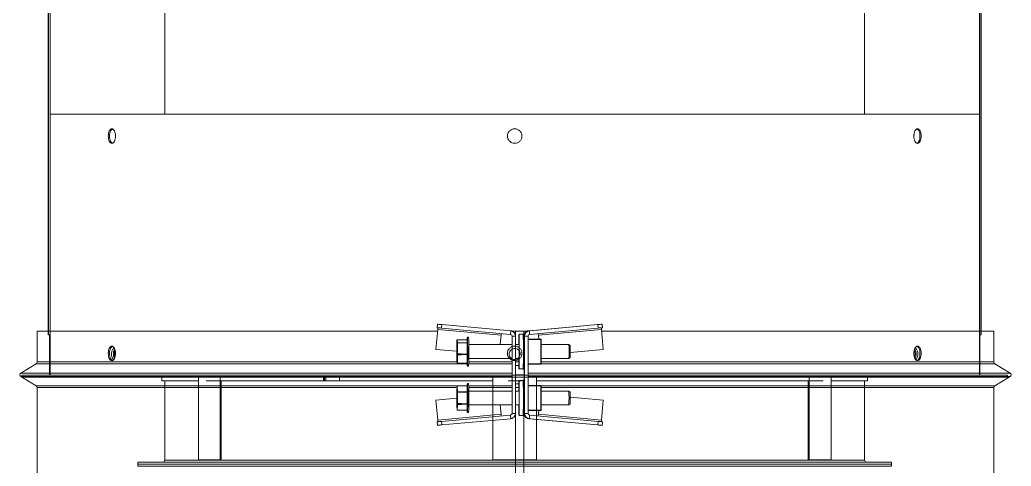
# Model space of a CAD drawing. Header units: inches. Extents: x 37 to 357, y 80 to 422.
# Drawn here: x 193.72 to 219.38, y 314.75 to 326.31 of the extents above; entities that cross this region are included whole.
import ezdxf

# ---------------------------------------------------------------- set-up
doc = ezdxf.new("R2010")
doc.units = ezdxf.units.IN
doc.header["$MEASUREMENT"] = 0

# ---------------------------------------------------------------- blocks, each defined once
blk = doc.blocks.new('DW1247DWAJDTP-2H')
at = {"color": 7, "linetype": 'Continuous', "lineweight": 15}
for p, q in [((-8.039, -0.732), (-8.039, -44.732)), ((-8.015, -0.732), (-8.015, -44.732)), ((8.015, -44.732), (8.015, -0.732)), ((8.039, -44.732), (8.039, -0.732)), ((-6.036, -23.214), (-6.036, -40.928)), ((6.036, -40.928), (6.036, -23.214)), ((-8.048, -35.697), (-8.048, -39.867)), ((8.048, -39.867), (8.048, -35.697)), ((-8.048, -39.997), (-8.048, -44.167)), ((8.048, -44.167), (8.048, -39.997)), ((-8.015, -40.928), (8.015, -40.928)), ((-8.015, -40.928), (-8.015, -45.428)), ((8.015, -45.428), (8.015, -40.928)), ((-6.928, -41.178), (-6.941, -41.183)), ((-6.987, -41.277), (-6.99, -41.303)), ((6.888, -41.277), (6.886, -41.303)), ((-8.048, -44.297), (-8.048, -44.732)), ((8.048, -44.732), (8.048, -44.297)), ((-8.039, -44.732), (-8.048, -44.732)), ((-8.015, -44.732), (-8.039, -44.732)), ((-8.024, -44.732), (-8.024, -45.428)), ((-8.024, -44.732), (-8.024, -45.428)), ((8.015, -44.732), (8.039, -44.732)), ((8.024, -45.428), (8.024, -44.732)), ((8.024, -45.428), (8.024, -44.732)), ((8.048, -44.732), (8.039, -44.732)), ((-0.095, -45.065), (-0.095, -45.069)), ((-8.5, -45.428), (-8.5, -45.464)), ((8.5, -45.428), (-8.5, -45.428)), ((8.5, -45.464), (-8.5, -45.464)), ((-6.084, -45.464), (-6.084, -45.526)), ((-5.456, -46.893), (-5.456, -45.464)), ((-5.081, -46.893), (-5.081, -45.464)), ((-3.301, -45.464), (-3.301, -45.526)), ((-3.28, -45.464), (-3.28, -45.526)), ((-3.259, -45.526), (-3.259, -45.464)), ((-3.021, -45.526), (-3.021, -45.464)), ((-0.375, -46.893), (-0.375, -45.464)), ((0.375, -46.893), (0.375, -45.464)), ((5.081, -46.893), (5.081, -45.464)), ((5.456, -46.893), (5.456, -45.464)), ((6.084, -45.526), (6.084, -45.464)), ((8.5, -45.464), (8.5, -45.428)), ((-6.084, -45.526), (-5.456, -45.526)), ((-6.036, -45.526), (-6.036, -46.897)), ((-5.323, -45.526), (-3.301, -45.526)), ((-5.061, -46.893), (-5.061, -45.526)), ((-3.301, -45.526), (-3.28, -45.526)), ((-3.259, -45.526), (-3.28, -45.526)), ((-3.021, -45.526), (-3.259, -45.526)), ((-0.375, -45.526), (-3.021, -45.526)), ((0.11, -45.526), (-0.11, -45.526)), ((5.323, -45.526), (0.375, -45.526)), ((5.061, -46.893), (5.061, -45.526)), ((6.084, -45.526), (5.456, -45.526)), ((6.036, -46.897), (6.036, -45.526)), ((-6.5, -46.928), (-6.5, -46.964)), ((6.5, -46.928), (-6.5, -46.928)), ((6.5, -46.964), (-6.5, -46.964)), ((-5.081, -46.893), (-5.456, -46.893)), ((-5.081, -46.893), (-5.061, -46.893)), ((0.375, -46.893), (-0.375, -46.893)), ((5.081, -46.893), (5.061, -46.893)), ((5.456, -46.893), (5.081, -46.893)), ((6.5, -46.964), (6.5, -46.928))]:
    blk.add_line(p, q, dxfattribs=at)
at = {"color": 8, "linetype": 'Continuous', "lineweight": 15}
blk.add_line((-6.036, -46.897), (6.036, -46.897), dxfattribs=at)
at = {"color": 7, "linetype": 'Continuous', "lineweight": 15, "flags": 128}
for points in [[(-6.892, -45), (-6.902, -45.029), (-6.905, -45.065)], [(-6.905, -45.065), (-6.902, -45.101), (-6.897, -45.118)]]:
    blk.add_lwpolyline(points, dxfattribs=at)
at = {"color": 7, "linetype": 'Continuous', "lineweight": 15}
for centre, radius, start, end in [((0, -45.065), 0.095, 76.954, 113.3371), ((6.735, -45.065), 0.171, 341.8993, 22.4688), ((-6.067, -46.897), 0.0312, 270, 0), ((6.067, -46.897), 0.0312, 180, 270)]:
    blk.add_arc(centre, radius, start, end, dxfattribs=at)
for points, knots in [([(-8.048, -39.867), (-8.048, -39.867), (-8.048, -39.865), (-8.048, -39.871), (-8.048, -39.885), (-8.048, -39.907), (-8.048, -39.932), (-8.048, -39.957), (-8.048, -39.979), (-8.048, -39.993), (-8.048, -39.999), (-8.048, -39.997), (-8.048, -39.997)], [0, 0, 0, 0, 0.0055738, 0.1292663, 0.2529049, 0.3764786, 0.5000001, 0.6235216, 0.7470953, 0.8707351, 0.9944276, 1, 1, 1, 1]), ([(-8.048, -39.932), (-8.048, -39.924), (-8.048, -39.907), (-8.048, -39.884), (-8.048, -39.876), (-8.048, -39.872)], [0, 0, 0, 0, 0.3331798, 0.6665009, 1, 1, 1, 1]), ([(-8.048, -39.992), (-8.048, -39.988), (-8.048, -39.98), (-8.048, -39.957), (-8.048, -39.94), (-8.048, -39.932)], [0, 0, 0, 0, 0.333509, 0.666819, 1, 1, 1, 1]), ([(8.048, -39.932), (8.048, -39.924), (8.048, -39.907), (8.048, -39.885), (8.048, -39.871), (8.048, -39.865), (8.048, -39.867), (8.048, -39.867)], [0, 0, 0, 0, 0.247043, 0.494191, 0.74147, 0.988852, 1, 1, 1, 1]), ([(8.048, -39.872), (8.048, -39.876), (8.048, -39.884), (8.048, -39.907), (8.048, -39.932), (8.048, -39.957), (8.048, -39.98), (8.048, -39.988), (8.048, -39.992)], [0, 0, 0, 0, 0.166755, 0.333416, 0.500012, 0.666583, 0.833226, 1, 1, 1, 1]), ([(8.048, -39.997), (8.048, -39.997), (8.048, -39.999), (8.048, -39.993), (8.048, -39.979), (8.048, -39.957), (8.048, -39.94), (8.048, -39.932)], [0, 0, 0, 0, 0.011148, 0.258533, 0.50582, 0.752956, 1, 1, 1, 1]), ([(-7.011, -41.303), (-7.01, -41.287), (-7.008, -41.254), (-6.994, -41.212), (-6.974, -41.185), (-6.949, -41.175), (-6.924, -41.185), (-6.903, -41.212), (-6.889, -41.254), (-6.884, -41.303), (-6.889, -41.352), (-6.903, -41.394), (-6.924, -41.421), (-6.949, -41.431), (-6.974, -41.421), (-6.994, -41.394), (-7.008, -41.352), (-7.01, -41.319), (-7.011, -41.303)], [0, 0, 0, 0, 0.062456, 0.124938, 0.187456, 0.249999, 0.312542, 0.375061, 0.437542, 0.499999, 0.562456, 0.624938, 0.687456, 0.749999, 0.812543, 0.875061, 0.937542, 1, 1, 1, 1]), ([(-6.99, -41.303), (-6.989, -41.287), (-6.987, -41.254), (-6.973, -41.212), (-6.953, -41.187), (-6.936, -41.172), (-6.928, -41.178), (-6.928, -41.178)], [0, 0, 0, 0, 0.250168, 0.500235, 0.750158, 0.999985, 1, 1, 1, 1]), ([(-0.125, -41.303), (-0.123, -41.287), (-0.12, -41.254), (-0.091, -41.212), (-0.049, -41.185), (0, -41.175), (0.049, -41.185), (0.091, -41.212), (0.119, -41.254), (0.128, -41.303), (0.119, -41.352), (0.091, -41.394), (0.049, -41.421), (0, -41.431), (-0.049, -41.421), (-0.091, -41.394), (-0.12, -41.352), (-0.123, -41.319), (-0.125, -41.303)], [0, 0, 0, 0, 0.0624564, 0.124938, 0.1874559, 0.2499994, 0.3125426, 0.3750605, 0.4375421, 0.4999985, 0.5624564, 0.624938, 0.6874559, 0.7499994, 0.8125426, 0.8750605, 0.9375421, 1, 1, 1, 1]), ([(-0.125, -41.303), (-0.123, -41.287), (-0.119, -41.254), (-0.09, -41.212), (-0.049, -41.185), (0, -41.175), (0.049, -41.185), (0.091, -41.212), (0.118, -41.254), (0.128, -41.303), (0.118, -41.352), (0.091, -41.394), (0.049, -41.421), (0, -41.431), (-0.049, -41.421), (-0.09, -41.394), (-0.119, -41.352), (-0.123, -41.319), (-0.125, -41.303)], [0, 0, 0, 0, 0.062543, 0.12506, 0.187542, 0.249999, 0.312456, 0.374938, 0.437456, 0.499998, 0.562543, 0.62506, 0.687542, 0.749999, 0.812456, 0.874938, 0.937456, 1, 1, 1, 1]), ([(6.886, -41.303), (6.887, -41.287), (6.888, -41.254), (6.903, -41.212), (6.924, -41.185), (6.949, -41.175), (6.973, -41.185), (6.994, -41.212), (7.008, -41.254), (7.012, -41.303), (7.008, -41.352), (6.994, -41.394), (6.973, -41.421), (6.949, -41.431), (6.924, -41.421), (6.903, -41.394), (6.888, -41.352), (6.887, -41.319), (6.886, -41.303)], [0, 0, 0, 0, 0.062457, 0.124938, 0.187456, 0.249999, 0.312543, 0.375061, 0.437542, 0.499999, 0.562456, 0.624938, 0.687456, 0.749999, 0.812542, 0.875061, 0.937542, 1, 1, 1, 1]), ([(6.928, -41.178), (6.936, -41.18), (6.953, -41.184), (6.973, -41.213), (6.987, -41.254), (6.991, -41.303), (6.987, -41.352), (6.973, -41.395), (6.953, -41.418), (6.935, -41.435), (6.928, -41.428), (6.928, -41.428)], [0, 0, 0, 0, 0.124906, 0.24987, 0.374905, 0.499991, 0.625079, 0.750114, 0.875078, 0.999993, 1, 1, 1, 1]), ([(-6.928, -41.428), (-6.936, -41.426), (-6.953, -41.422), (-6.973, -41.393), (-6.987, -41.352), (-6.989, -41.319), (-6.99, -41.303)], [0, 0, 0, 0, 0.2498151, 0.4997474, 0.7498193, 1, 1, 1, 1]), ([(-8.048, -44.167), (-8.048, -44.167), (-8.048, -44.165), (-8.048, -44.171), (-8.048, -44.185), (-8.048, -44.207), (-8.048, -44.232), (-8.048, -44.257), (-8.048, -44.279), (-8.048, -44.293), (-8.048, -44.299), (-8.048, -44.297), (-8.048, -44.297)], [0, 0, 0, 0, 0.005574, 0.129267, 0.252905, 0.376484, 0.500005, 0.623526, 0.747095, 0.870734, 0.994428, 1, 1, 1, 1]), ([(-8.048, -44.232), (-8.048, -44.224), (-8.048, -44.207), (-8.048, -44.184), (-8.048, -44.176), (-8.048, -44.172)], [0, 0, 0, 0, 0.333204, 0.666507, 1, 1, 1, 1]), ([(-8.048, -44.292), (-8.048, -44.288), (-8.048, -44.28), (-8.048, -44.257), (-8.048, -44.24), (-8.048, -44.232)], [0, 0, 0, 0, 0.3335049, 0.6668447, 1, 1, 1, 1]), ([(8.048, -44.232), (8.048, -44.224), (8.048, -44.207), (8.048, -44.185), (8.048, -44.171), (8.048, -44.165), (8.048, -44.167), (8.048, -44.167)], [0, 0, 0, 0, 0.247062, 0.494196, 0.741472, 0.988853, 1, 1, 1, 1]), ([(8.048, -44.172), (8.048, -44.176), (8.048, -44.184), (8.048, -44.207), (8.048, -44.232), (8.048, -44.257), (8.048, -44.28), (8.048, -44.288), (8.048, -44.292)], [0, 0, 0, 0, 0.166755, 0.333417, 0.500021, 0.666593, 0.83323, 1, 1, 1, 1]), ([(8.048, -44.297), (8.048, -44.297), (8.048, -44.299), (8.048, -44.293), (8.048, -44.279), (8.048, -44.257), (8.048, -44.24), (8.048, -44.232)], [0, 0, 0, 0, 0.011148, 0.258537, 0.505819, 0.752977, 1, 1, 1, 1]), ([(-7.011, -45.053), (-7.01, -45.037), (-7.008, -45.004), (-6.994, -44.962), (-6.974, -44.935), (-6.949, -44.925), (-6.924, -44.935), (-6.903, -44.962), (-6.889, -45.004), (-6.884, -45.053), (-6.889, -45.102), (-6.903, -45.144), (-6.924, -45.171), (-6.949, -45.181), (-6.974, -45.171), (-6.994, -45.144), (-7.008, -45.102), (-7.01, -45.069), (-7.011, -45.053)], [0, 0, 0, 0, 0.062458, 0.12494, 0.187458, 0.250002, 0.312545, 0.375063, 0.437545, 0.500003, 0.562458, 0.62494, 0.687458, 0.750001, 0.812545, 0.875063, 0.937545, 1, 1, 1, 1]), ([(-6.99, -45.053), (-6.989, -45.037), (-6.987, -45.004), (-6.973, -44.962), (-6.952, -44.935), (-6.937, -44.928), (-6.928, -44.928), (-6.928, -44.928)], [0, 0, 0, 0, 0.250173, 0.500239, 0.750161, 0.999986, 1, 1, 1, 1]), ([(-6.907, -45.159), (-6.909, -45.159), (-6.916, -45.16), (-6.929, -45.152), (-6.942, -45.133), (-6.951, -45.106), (-6.955, -45.075), (-6.954, -45.043), (-6.948, -45.013), (-6.937, -44.989), (-6.923, -44.973), (-6.913, -44.971), (-6.907, -44.97)], [0, 0, 0, 0, 0.036858, 0.144243, 0.251628, 0.359024, 0.466416, 0.573808, 0.681189, 0.788579, 0.895974, 1, 1, 1, 1]), ([(-0.125, -45.053), (-0.123, -45.037), (-0.12, -45.004), (-0.091, -44.962), (-0.049, -44.935), (0, -44.925), (0.049, -44.935), (0.091, -44.962), (0.119, -45.004), (0.128, -45.053), (0.119, -45.102), (0.091, -45.144), (0.049, -45.171), (0, -45.181), (-0.049, -45.171), (-0.091, -45.144), (-0.12, -45.102), (-0.123, -45.069), (-0.125, -45.053)], [0, 0, 0, 0, 0.062458, 0.12494, 0.187458, 0.250002, 0.312545, 0.375063, 0.437545, 0.500003, 0.562458, 0.62494, 0.687458, 0.750002, 0.812545, 0.875063, 0.937545, 1, 1, 1, 1]), ([(-0.125, -45.053), (-0.123, -45.037), (-0.119, -45.004), (-0.09, -44.962), (-0.049, -44.935), (0, -44.925), (0.049, -44.935), (0.091, -44.962), (0.118, -45.004), (0.128, -45.053), (0.118, -45.102), (0.091, -45.144), (0.049, -45.171), (0, -45.181), (-0.049, -45.171), (-0.09, -45.144), (-0.119, -45.102), (-0.123, -45.069), (-0.125, -45.053)], [0, 0, 0, 0, 0.062545, 0.125062, 0.187544, 0.250002, 0.312459, 0.374941, 0.437458, 0.500003, 0.562545, 0.625062, 0.687544, 0.750001, 0.812459, 0.874941, 0.937458, 1, 1, 1, 1]), ([(0, -44.97), (0.011, -44.971), (0.032, -44.973), (0.06, -44.99), (0.082, -45.014), (0.094, -45.044), (0.096, -45.076), (0.087, -45.107), (0.068, -45.134), (0.041, -45.152), (0.01, -45.161), (-0.022, -45.159), (-0.052, -45.147), (-0.076, -45.125), (-0.092, -45.096), (-0.097, -45.064), (-0.091, -45.032), (-0.075, -45.004), (-0.05, -44.982), (-0.024, -44.972), (-0.007, -44.97), (0, -44.97)], [0, 0, 0, 0, 0.0536864, 0.1073718, 0.1610614, 0.2147493, 0.2684363, 0.3221206, 0.3758083, 0.4294982, 0.4831872, 0.5368732, 0.5905587, 0.6442442, 0.6979367, 0.7516257, 0.8053094, 0.858995, 0.9126841, 0.9663735, 1, 1, 1, 1]), ([(6.886, -45.053), (6.887, -45.037), (6.888, -45.004), (6.903, -44.962), (6.924, -44.935), (6.949, -44.925), (6.973, -44.935), (6.994, -44.962), (7.008, -45.004), (7.012, -45.053), (7.008, -45.102), (6.994, -45.144), (6.973, -45.171), (6.949, -45.181), (6.924, -45.171), (6.903, -45.144), (6.888, -45.102), (6.887, -45.069), (6.886, -45.053)], [0, 0, 0, 0, 0.062458, 0.12494, 0.187458, 0.250001, 0.312545, 0.375063, 0.437545, 0.500003, 0.562458, 0.62494, 0.687458, 0.750002, 0.812545, 0.875063, 0.937545, 1, 1, 1, 1]), ([(6.907, -44.97), (6.908, -44.97), (6.913, -44.968), (6.924, -44.975), (6.938, -44.99), (6.948, -45.015), (6.954, -45.041), (6.954, -45.058), (6.954, -45.065)], [0, 0, 0, 0, 0.006729, 0.221419, 0.436107, 0.650821, 0.865533, 1, 1, 1, 1]), ([(6.928, -44.928), (6.936, -44.93), (6.953, -44.934), (6.973, -44.963), (6.987, -45.004), (6.991, -45.053), (6.987, -45.102), (6.973, -45.144), (6.953, -45.171), (6.935, -45.178), (6.928, -45.178), (6.928, -45.178)], [0, 0, 0, 0, 0.124907, 0.249871, 0.374906, 0.499996, 0.625079, 0.750114, 0.875079, 0.999993, 1, 1, 1, 1]), ([(-6.928, -45.178), (-6.936, -45.176), (-6.953, -45.172), (-6.973, -45.143), (-6.987, -45.102), (-6.989, -45.069), (-6.99, -45.053)], [0, 0, 0, 0, 0.249819, 0.499754, 0.749828, 1, 1, 1, 1]), ([(-6.898, -44.982), (-6.902, -44.987), (-6.911, -44.997), (-6.92, -45.024), (-6.924, -45.055), (-6.923, -45.087), (-6.916, -45.117), (-6.91, -45.135), (-6.905, -45.141), (-6.904, -45.141)], [0, 0, 0, 0, 0.147955, 0.315661, 0.483384, 0.651082, 0.818776, 0.986484, 1, 1, 1, 1]), ([(6.923, -45.065), (6.923, -45.054), (6.922, -45.033), (6.914, -45.005), (6.905, -44.987), (6.899, -44.983), (6.898, -44.982)], [0, 0, 0, 0, 0.312606, 0.625224, 0.937869, 1, 1, 1, 1]), ([(6.904, -45.141), (6.905, -45.14), (6.91, -45.134), (6.917, -45.115), (6.923, -45.089), (6.923, -45.072), (6.923, -45.065)], [0, 0, 0, 0, 0.051907, 0.412894, 0.773893, 1, 1, 1, 1]), ([(6.954, -45.065), (6.954, -45.076), (6.953, -45.097), (6.945, -45.126), (6.933, -45.147), (6.92, -45.159), (6.911, -45.159), (6.907, -45.159)], [0, 0, 0, 0, 0.214739, 0.429474, 0.644211, 0.858963, 1, 1, 1, 1])]:
    blk.add_open_spline(points, degree=3, knots=knots, dxfattribs=at)
blk = doc.blocks.new('DW1223DWLT-2V')
at = {"color": 7, "linetype": 'Continuous', "lineweight": 15}
for p, q in [((0, 23), (0, 22.964)), ((0, 23), (6.5, 23)), ((0, 22.964), (6.5, 22.964)), ((6.5, 23), (13, 23)), ((6.5, 22.964), (13, 22.964)), ((13, 22.964), (13, 23))]:
    blk.add_line(p, q, dxfattribs=at)
blk = doc.blocks.new('DW12DWCLASY-2H')
at = {"color": 7, "linetype": 'Continuous', "lineweight": 15}
for p, q in [((0.264, 3.792), (0.264, 3.262)), ((0.264, 3.792), (7.17, 3.792)), ((7.142, 3.48), (7.173, 3.822)), ((7.168, 3.914), (7.162, 3.854)), ((8.264, 3.723), (7.173, 3.822)), ((7.244, 3.907), (7.239, 3.847)), ((7.239, 3.847), (8.426, 3.739)), ((8.431, 3.799), (7.244, 3.907)), ((8.426, 3.739), (8.431, 3.799)), ((8.431, 3.799), (8.459, 3.797)), ((8.459, 3.792), (8.459, 3.797)), ((8.46, 3.792), (8.514, 3.792)), ((8.514, 3.708), (8.514, 3.792)), ((8.658, 3.792), (8.514, 3.792)), ((8.657, 3.562), (8.657, 3.792)), ((8.657, 3.792), (8.658, 3.792)), ((8.658, 3.562), (8.658, 3.792)), ((8.658, 3.792), (8.713, 3.792)), ((8.713, 3.797), (8.9, 3.814)), ((8.742, 3.799), (8.713, 3.797)), ((8.714, 3.792), (8.713, 3.797)), ((8.753, 3.799), (8.742, 3.799)), ((9.934, 3.907), (8.753, 3.799)), ((8.758, 3.739), (8.753, 3.799)), ((8.758, 3.739), (9.94, 3.847)), ((8.902, 3.814), (8.9, 3.814)), ((9.992, 3.913), (8.902, 3.814)), ((8.908, 3.723), (9.998, 3.822)), ((9.94, 3.847), (9.934, 3.907)), ((9.992, 3.913), (10.009, 3.914)), ((9.998, 3.822), (10.029, 3.48)), ((10.001, 3.792), (16.764, 3.792)), ((10.015, 3.854), (10.01, 3.914)), ((16.764, 3.262), (16.764, 3.792)), ((7.504, 3.638), (7.502, 3.498)), ((7.504, 3.638), (7.502, 3.498)), ((7.507, 3.59), (7.504, 3.638)), ((7.504, 3.638), (7.504, 3.638)), ((7.679, 3.643), (7.509, 3.643)), ((7.509, 3.642), (7.512, 3.595)), ((7.679, 3.642), (7.509, 3.642)), ((7.512, 3.595), (7.682, 3.595)), ((7.512, 3.591), (7.513, 3.404)), ((7.682, 3.591), (7.512, 3.591)), ((7.682, 3.595), (7.679, 3.642)), ((7.683, 3.396), (7.682, 3.591)), ((7.705, 3.692), (7.685, 3.692)), ((8.25, 3.567), (8.264, 3.723)), ((8.454, 2.375), (8.454, 3.708)), ((8.454, 3.708), (8.514, 3.708)), ((8.514, 2.375), (8.514, 3.708)), ((8.645, 3.742), (8.575, 3.742)), ((8.659, 3.708), (8.659, 3.562)), ((8.67, 3.708), (8.659, 3.708)), ((8.669, 3.657), (8.662, 3.657)), ((8.662, 3.657), (8.662, 3.562)), ((8.669, 3.282), (8.669, 3.657)), ((8.73, 3.708), (8.67, 3.708)), ((8.67, 3.708), (8.67, 2.375)), ((8.73, 3.708), (8.73, 2.375)), ((8.73, 3.657), (8.733, 3.657)), ((8.733, 3.657), (8.953, 3.657)), ((8.734, 3.652), (8.734, 3.232)), ((8.953, 3.652), (8.734, 3.652)), ((8.914, 3.657), (8.908, 3.723)), ((8.953, 3.232), (8.953, 3.652)), ((8.958, 3.652), (8.953, 3.652)), ((8.958, 3.652), (8.958, 3.232)), ((7.142, 3.48), (7.502, 3.447)), ((7.502, 3.498), (7.502, 3.491)), ((7.508, 3.491), (7.502, 3.491)), ((7.506, 3.48), (7.502, 3.478)), ((7.502, 3.478), (7.503, 3.294)), ((7.502, 3.472), (7.502, 3.478)), ((7.502, 3.472), (7.508, 3.472)), ((7.506, 3.48), (7.508, 3.48)), ((7.508, 3.405), (7.507, 3.59)), ((8.454, 3.562), (7.709, 3.562)), ((8.25, 3.562), (8.25, 3.567)), ((8.575, 3.562), (8.514, 3.562)), ((8.669, 3.562), (8.65, 3.562)), ((9.435, 3.562), (8.958, 3.562)), ((9.455, 3.542), (9.435, 3.562)), ((9.456, 3.427), (10.029, 3.48)), ((7.503, 3.294), (7.506, 3.246)), ((7.503, 3.293), (7.506, 3.246)), ((7.506, 3.246), (7.508, 3.386)), ((7.508, 3.412), (7.508, 3.405)), ((7.513, 3.404), (7.508, 3.405)), ((7.508, 3.386), (7.508, 3.392)), ((7.533, 3.392), (7.508, 3.392)), ((7.508, 3.386), (7.513, 3.384)), ((7.513, 3.384), (7.511, 3.243)), ((7.513, 3.404), (7.583, 3.404)), ((7.583, 3.384), (7.513, 3.384)), ((7.527, 3.404), (7.527, 3.392)), ((7.533, 3.392), (7.532, 3.404)), ((7.582, 3.404), (7.583, 3.384)), ((7.583, 3.396), (7.583, 3.404)), ((7.583, 3.396), (7.683, 3.396)), ((7.583, 3.384), (7.583, 3.391)), ((7.683, 3.391), (7.583, 3.391)), ((7.681, 3.243), (7.683, 3.391)), ((7.709, 3.322), (8.454, 3.322)), ((8.514, 3.322), (8.575, 3.322)), ((8.65, 3.322), (8.669, 3.322)), ((8.657, 3.262), (8.657, 3.322)), ((8.658, 3.262), (8.658, 3.322)), ((8.659, 3.322), (8.659, 3.263)), ((8.665, 3.096), (8.659, 3.263)), ((8.659, 3.263), (8.659, 3.263)), ((8.662, 3.322), (8.662, 3.282)), ((8.662, 3.282), (8.669, 3.282)), ((8.958, 3.322), (9.435, 3.322)), ((9.435, 3.322), (9.455, 3.342)), ((9.455, 3.346), (9.455, 3.342)), ((0.246, 3.231), (-0.018, 3.072)), ((7.511, 3.243), (7.681, 3.243)), ((7.511, 3.241), (7.681, 3.241)), ((7.685, 3.192), (7.705, 3.192)), ((8.575, 3.142), (8.645, 3.142)), ((8.663, 3.072), (8.658, 3.231)), ((8.663, 3.041), (8.658, 3.2)), ((8.733, 3.227), (8.73, 3.227)), ((8.953, 3.227), (8.733, 3.227)), ((8.734, 3.232), (8.953, 3.232)), ((8.953, 3.232), (8.958, 3.232)), ((17.046, 3.072), (16.782, 3.231)), ((-0.018, 3.011), (0.246, 2.852)), ((8.666, 3.041), (8.514, 3.041)), ((8.645, 2.941), (8.575, 2.941)), ((8.658, 2.883), (8.663, 3.041)), ((8.658, 2.852), (8.663, 3.011)), ((8.659, 2.82), (8.665, 2.987)), ((16.782, 2.852), (17.046, 3.011)), ((0.264, 2.821), (0.264, 0.22)), ((7.505, 2.846), (7.502, 2.749)), ((7.505, 2.846), (7.502, 2.749)), ((7.502, 2.749), (7.502, 2.735)), ((7.508, 2.743), (7.505, 2.846)), ((7.505, 2.846), (7.505, 2.846)), ((7.513, 2.743), (7.508, 2.743)), ((7.508, 2.551), (7.508, 2.743)), ((7.68, 2.851), (7.51, 2.851)), ((7.51, 2.85), (7.513, 2.748)), ((7.68, 2.85), (7.51, 2.85)), ((7.513, 2.748), (7.683, 2.748)), ((7.513, 2.743), (7.513, 2.548)), ((7.683, 2.743), (7.513, 2.743)), ((7.683, 2.748), (7.68, 2.85)), ((7.683, 2.539), (7.683, 2.743)), ((7.705, 2.891), (7.685, 2.891)), ((8.454, 2.761), (7.709, 2.761)), ((8.575, 2.761), (8.514, 2.761)), ((8.669, 2.761), (8.65, 2.761)), ((8.657, 2.761), (8.657, 2.821)), ((8.658, 2.761), (8.658, 2.821)), ((8.659, 2.82), (8.659, 2.761)), ((8.659, 2.82), (8.659, 2.82)), ((8.662, 2.801), (8.662, 2.761)), ((8.669, 2.801), (8.662, 2.801)), ((8.669, 2.426), (8.669, 2.801)), ((8.73, 2.856), (8.733, 2.856)), ((8.733, 2.856), (8.953, 2.856)), ((8.734, 2.851), (8.734, 2.431)), ((8.953, 2.851), (8.734, 2.851)), ((8.953, 2.431), (8.953, 2.851)), ((8.958, 2.851), (8.953, 2.851)), ((8.958, 2.851), (8.958, 2.431)), ((9.435, 2.761), (8.958, 2.761)), ((9.455, 2.741), (9.435, 2.761)), ((16.764, 0.22), (16.764, 2.821)), ((7.502, 2.636), (7.142, 2.604)), ((7.173, 2.261), (7.142, 2.604)), ((7.507, 2.735), (7.502, 2.732)), ((7.507, 2.735), (7.502, 2.735)), ((7.502, 2.718), (7.502, 2.732)), ((7.502, 2.732), (7.502, 2.539)), ((7.502, 2.718), (7.508, 2.718)), ((7.507, 2.735), (7.507, 2.735)), ((10.029, 2.604), (9.456, 2.656)), ((10.029, 2.604), (9.998, 2.261)), ((7.502, 2.539), (7.505, 2.437)), ((7.502, 2.539), (7.505, 2.437)), ((7.505, 2.437), (7.508, 2.533)), ((7.505, 2.437), (7.505, 2.437)), ((7.508, 2.533), (7.507, 2.547)), ((7.532, 2.547), (7.507, 2.547)), ((7.508, 2.565), (7.508, 2.551)), ((7.513, 2.548), (7.508, 2.551)), ((7.508, 2.533), (7.513, 2.531)), ((7.513, 2.531), (7.51, 2.433)), ((7.51, 2.433), (7.68, 2.433)), ((7.51, 2.432), (7.68, 2.432)), ((7.513, 2.548), (7.583, 2.548)), ((7.583, 2.531), (7.513, 2.531)), ((7.532, 2.547), (7.532, 2.548)), ((7.582, 2.548), (7.583, 2.531)), ((7.583, 2.539), (7.583, 2.548)), ((7.583, 2.539), (7.683, 2.539)), ((7.583, 2.531), (7.583, 2.535)), ((7.683, 2.535), (7.583, 2.535)), ((7.68, 2.433), (7.683, 2.535)), ((7.709, 2.521), (8.454, 2.521)), ((8.251, 2.516), (8.25, 2.521)), ((8.251, 2.516), (8.265, 2.36)), ((8.514, 2.521), (8.575, 2.521)), ((8.65, 2.521), (8.669, 2.521)), ((8.657, 0.52), (8.657, 2.521)), ((8.658, 0.52), (8.658, 2.521)), ((8.659, 2.521), (8.659, 2.375)), ((8.662, 2.521), (8.662, 2.426)), ((8.662, 2.426), (8.669, 2.426)), ((8.733, 2.426), (8.73, 2.426)), ((8.953, 2.426), (8.733, 2.426)), ((8.734, 2.431), (8.953, 2.431)), ((8.914, 2.426), (8.908, 2.36)), ((8.953, 2.431), (8.958, 2.431)), ((8.958, 2.521), (9.435, 2.521)), ((9.435, 2.521), (9.455, 2.541)), ((7.162, 2.229), (7.168, 2.169)), ((8.265, 2.36), (7.173, 2.261)), ((8.426, 2.344), (7.239, 2.236)), ((7.239, 2.236), (7.244, 2.176)), ((7.244, 2.176), (8.431, 2.284)), ((7.685, 2.391), (7.705, 2.391)), ((8.426, 2.344), (8.431, 2.284)), ((8.431, 2.284), (8.459, 2.287)), ((8.454, 2.375), (8.514, 2.375)), ((8.459, 2.291), (8.459, 2.287)), ((8.514, 0.667), (8.514, 2.375)), ((8.575, 2.341), (8.645, 2.341)), ((8.67, 2.375), (8.659, 2.375)), ((8.73, 2.375), (8.67, 2.375)), ((8.714, 2.291), (8.713, 2.287)), ((8.713, 2.287), (8.9, 2.27)), ((8.742, 2.284), (8.713, 2.287)), ((8.753, 2.284), (8.742, 2.284)), ((8.758, 2.344), (8.753, 2.284)), ((8.753, 2.284), (9.934, 2.176)), ((9.94, 2.236), (8.758, 2.344)), ((8.902, 2.27), (8.9, 2.27)), ((9.992, 2.17), (8.902, 2.27)), ((8.908, 2.36), (9.998, 2.261)), ((9.934, 2.176), (9.94, 2.236)), ((10.01, 2.169), (10.015, 2.229)), ((10.009, 2.169), (9.992, 2.17))]:
    blk.add_line(p, q, dxfattribs=at)
at = {"color": 8, "linetype": 'Continuous', "lineweight": 15}
for p, q in [((8.264, 3.723), (8.267, 3.723)), ((8.73, 3.652), (8.734, 3.652)), ((8.908, 3.723), (8.905, 3.723)), ((8.25, 3.567), (8.253, 3.567)), ((0.264, 3.262), (7.505, 3.262)), ((7.503, 3.294), (7.503, 3.293)), ((7.708, 3.262), (8.454, 3.262)), ((8.571, 3.262), (8.514, 3.262)), ((8.958, 3.262), (16.764, 3.262)), ((0.246, 3.231), (7.678, 3.231)), ((7.506, 3.246), (7.506, 3.246)), ((7.707, 3.231), (8.454, 3.231)), ((8.572, 3.2), (8.514, 3.2)), ((8.73, 3.232), (8.734, 3.232)), ((8.958, 3.231), (16.782, 3.231)), ((-0.018, 3.072), (8.454, 3.072)), ((-0.018, 3.011), (8.454, 3.011)), ((8.73, 3.072), (17.046, 3.072)), ((8.73, 3.011), (17.046, 3.011)), ((0.246, 2.852), (7.678, 2.852)), ((0.264, 2.821), (7.504, 2.821)), ((7.707, 2.852), (8.454, 2.852)), ((7.708, 2.821), (8.454, 2.821)), ((8.572, 2.883), (8.514, 2.883)), ((8.571, 2.821), (8.514, 2.821)), ((8.734, 2.851), (8.73, 2.851)), ((8.958, 2.852), (16.782, 2.852)), ((8.958, 2.821), (16.764, 2.821)), ((7.502, 2.539), (7.502, 2.539)), ((8.251, 2.516), (8.253, 2.516)), ((8.734, 2.431), (8.73, 2.431)), ((8.265, 2.36), (8.267, 2.36)), ((8.908, 2.36), (8.905, 2.36))]:
    blk.add_line(p, q, dxfattribs=at)
at = {"color": 7, "linetype": 'Continuous', "lineweight": 15, "flags": 128}
for points in [[(7.239, 3.847), (7.223, 3.849), (7.207, 3.85), (7.194, 3.851), (7.182, 3.852), (7.173, 3.853), (7.167, 3.854), (7.163, 3.854), (7.162, 3.854)], [(7.168, 3.914), (7.168, 3.914), (7.172, 3.914), (7.179, 3.913), (7.188, 3.912), (7.199, 3.911), (7.213, 3.91), (7.228, 3.909), (7.244, 3.907)], [(7.508, 3.412), (7.508, 3.463), (7.508, 3.513), (7.507, 3.556), (7.506, 3.589), (7.506, 3.608), (7.505, 3.613), (7.504, 3.601), (7.503, 3.576), (7.502, 3.538), (7.502, 3.491)], [(7.681, 3.207), (7.682, 3.23), (7.683, 3.266), (7.684, 3.312), (7.684, 3.366), (7.684, 3.424), (7.684, 3.483), (7.684, 3.539), (7.683, 3.59), (7.683, 3.632), (7.682, 3.664), (7.681, 3.682), (7.68, 3.687), (7.679, 3.677), (7.678, 3.653), (7.677, 3.643)], [(7.679, 3.643), (7.679, 3.643), (7.679, 3.642)], [(8.578, 3.229), (8.579, 3.279), (8.58, 3.337), (8.58, 3.4), (8.58, 3.465), (8.58, 3.528), (8.579, 3.588), (8.579, 3.641), (8.578, 3.685), (8.577, 3.717), (8.576, 3.736), (8.575, 3.742), (8.574, 3.733), (8.572, 3.711), (8.572, 3.677), (8.571, 3.631), (8.57, 3.576), (8.57, 3.562)], [(7.502, 3.472), (7.502, 3.42), (7.502, 3.371), (7.503, 3.328), (7.503, 3.295), (7.504, 3.275), (7.505, 3.271), (7.506, 3.282), (7.507, 3.308), (7.507, 3.346), (7.508, 3.392)], [(8.576, 3.353), (8.577, 3.388), (8.577, 3.43), (8.577, 3.474), (8.577, 3.513), (8.576, 3.544), (8.575, 3.562), (8.575, 3.566), (8.574, 3.562)], [(8.57, 3.322), (8.571, 3.268), (8.571, 3.219), (8.572, 3.181), (8.573, 3.155), (8.574, 3.143), (8.575, 3.144), (8.577, 3.16), (8.578, 3.188), (8.578, 3.229)], [(8.574, 3.322), (8.574, 3.321), (8.575, 3.317), (8.576, 3.328), (8.576, 3.353)], [(7.677, 3.241), (7.678, 3.22), (7.679, 3.201), (7.68, 3.197), (7.681, 3.207)], [(7.686, 3.202), (7.685, 3.192), (7.685, 3.192)], [(7.706, 3.202), (7.705, 3.192), (7.705, 3.192)], [(8.57, 2.521), (8.57, 2.479), (8.571, 2.429), (8.572, 2.388), (8.573, 2.359), (8.574, 2.344), (8.575, 2.342), (8.576, 2.355), (8.577, 2.381), (8.578, 2.419), (8.579, 2.467), (8.58, 2.524), (8.58, 2.586), (8.58, 2.651), (8.58, 2.715), (8.579, 2.776), (8.579, 2.83), (8.578, 2.876), (8.577, 2.911), (8.576, 2.933), (8.575, 2.941), (8.574, 2.936), (8.573, 2.917), (8.572, 2.884), (8.572, 2.884)], [(7.508, 2.565), (7.508, 2.614), (7.508, 2.665), (7.508, 2.715), (7.507, 2.757), (7.506, 2.79), (7.506, 2.808), (7.505, 2.812), (7.504, 2.8), (7.503, 2.774), (7.502, 2.735)], [(7.68, 2.396), (7.681, 2.404), (7.682, 2.424), (7.683, 2.458), (7.683, 2.502), (7.684, 2.555), (7.684, 2.612), (7.684, 2.671), (7.684, 2.728), (7.683, 2.781), (7.683, 2.825), (7.682, 2.858), (7.681, 2.879), (7.68, 2.886), (7.679, 2.879), (7.678, 2.858), (7.678, 2.851)], [(7.682, 2.843), (7.683, 2.863), (7.684, 2.884), (7.685, 2.891), (7.686, 2.884), (7.687, 2.863), (7.688, 2.829), (7.689, 2.783), (7.689, 2.73), (7.689, 2.672), (7.689, 2.611), (7.689, 2.553), (7.689, 2.499), (7.688, 2.454), (7.687, 2.42), (7.686, 2.399), (7.685, 2.391), (7.685, 2.391)], [(8.574, 2.521), (8.575, 2.517), (8.575, 2.521), (8.576, 2.54), (8.577, 2.571), (8.577, 2.611), (8.577, 2.654), (8.577, 2.696), (8.576, 2.731), (8.576, 2.755), (8.575, 2.766), (8.574, 2.762), (8.574, 2.761)], [(7.502, 2.718), (7.502, 2.669), (7.502, 2.618), (7.502, 2.568), (7.503, 2.525), (7.503, 2.493), (7.504, 2.474), (7.505, 2.471), (7.506, 2.483), (7.507, 2.509), (7.507, 2.547)], [(7.162, 2.229), (7.163, 2.229), (7.167, 2.229), (7.173, 2.23), (7.182, 2.231), (7.194, 2.232), (7.207, 2.233), (7.223, 2.234), (7.239, 2.236)], [(7.244, 2.176), (7.228, 2.175), (7.213, 2.173), (7.199, 2.172), (7.188, 2.171), (7.179, 2.17), (7.172, 2.17), (7.168, 2.169), (7.168, 2.169)]]:
    blk.add_lwpolyline(points, dxfattribs=at)
at = {"color": 8, "linetype": 'Continuous', "lineweight": 15, "flags": 128}
blk.add_lwpolyline([(7.509, 3.642), (7.509, 3.643), (7.509, 3.643)], dxfattribs=at)
at = {"color": 7, "linetype": 'Continuous', "lineweight": 15}
for centre, radius, start, end in [((7.003, 3.845), 0.172, 352.2402, 2.57), ((8.423, 3.708), 0.091, 0, 84.8056), ((8.75, 3.708), 0.091, 113.3262, 180.0015), ((8.761, 3.708), 0.091, 95.1991, 180.0038), ((8.75, 3.709), 0.091, 95.1954, 113.3225), ((9.151, 12.735), 8.863, 275.0748, 275.5609), ((9.034, 13.997), 10.19, 275.0981, 275.522), ((10.161, 3.844), 0.164, 176.8961, 187.5245), ((7.509, 3.638), 0.005, 90, 179.0509), ((7.509, 3.638), 0.00496, 89.2619, 178.9086), ((7.512, 3.59), 0.00496, 89.2552, 178.9085), ((7.511, 3.586), 0.00586, 78.843, 132.3586), ((7.431, 3.592), 0.0816, 359.8461, 2.2629), ((7.601, 3.592), 0.0816, 359.8461, 2.2629), ((1.053, 3.43), 6.637, 358.0307, 2.2591), ((1.073, 3.43), 6.637, 358.0305, 2.2593), ((8.094, 3.746), 0.172, 352.2402, 2.57), ((8.423, 3.708), 0.031, 0, 84.8056), ((1.354, 3.433), 7.298, 358.3964, 2.4263), ((8.761, 3.708), 0.031, 95.1986, 180.0035), ((8.662, 3.653), 0.0714, 358.996, 3.0071), ((9.118, 3.747), 0.211, 178.3084, 186.4463), ((8.882, 3.653), 0.0711, 358.9852, 3.018), ((8.953, 3.652), 0.005, 359.9968, 89.9978), ((7.158, 3.442), 2.28, 356.9826, 3.0174), ((6.941, 3.438), 2.516, 357.9051, 2.3671), ((0.228, 3.262), 0.036, 300.9066, 0), ((7.508, 3.294), 0.005, 180.296, 184.1551), ((7.343, 3.394), 0.241, 359.1797, 0.3364), ((7.435, 3.394), 0.248, 359.2043, 0.3255), ((11.123, 3.255), 2.465, 179.849, 181.2849), ((9.891, 3.259), 1.233, 179.8494, 181.2845), ((16.8, 3.262), 0.036, 180, 239.0934), ((7.511, 3.246), 0.005, 184.1551, 270), ((7.51, 3.247), 0.00454, 193.3949, 278.1805), ((7.672, 3.242), 0.00949, 352.9586, 2.3829), ((8.004, 3.212), 0.645, 353.7074, 1.4337), ((6.393, 3.042), 2.273, 358.6317, 1.3683), ((8.662, 3.231), 0.0714, 356.9929, 1.004), ((8.882, 3.231), 0.0711, 356.982, 1.0148), ((8.953, 3.232), 0.005, 270.0024, 0.003), ((0, 3.041), 0.036, 120.9066, 239.0934), ((2.076, 2.641), 6.576, 357.3852, 2.6148), ((7.19, 3.041), 1.473, 358.7987, 1.2013), ((17.028, 3.041), 0.036, 300.9066, 59.0934), ((0.228, 2.821), 0.036, 0, 59.0934), ((7.51, 2.846), 0.005, 90, 178.2686), ((7.51, 2.845), 0.00476, 86.3242, 174.978), ((7.513, 2.743), 0.00476, 86.3282, 174.974), ((7.343, 2.744), 0.17, 359.8529, 1.3114), ((7.676, 2.85), 0.00393, 358.8608, 8.6551), ((7.517, 2.744), 0.166, 359.8264, 1.3224), ((2.17, 2.641), 5.54, 357.4137, 2.5863), ((16.825, 2.707), 8.255, 178.7675, 179.6218), ((11.123, 2.828), 2.465, 178.7151, 180.151), ((9.891, 2.824), 1.233, 178.7155, 180.1506), ((8.662, 2.853), 0.0714, 358.996, 3.0071), ((8.882, 2.853), 0.0711, 358.9852, 3.018), ((8.953, 2.851), 0.005, 359.9969, 89.9977), ((7.178, 2.641), 2.259, 356.9555, 3.0445), ((7.125, 2.642), 2.332, 357.5339, 2.4489), ((16.8, 2.821), 0.036, 120.9066, 180), ((7.51, 2.437), 0.005, 181.7314, 270), ((7.51, 2.438), 0.00476, 185.0215, 273.6761), ((7.412, 2.539), 0.171, 358.7003, 0.1508), ((7.991, 2.434), 0.314, 180.2828, 186.834), ((7.676, 2.433), 0.00393, 351.3461, 1.1381), ((8.08, 2.437), 0.397, 179.5792, 186.5402), ((7.517, 2.539), 0.166, 358.6776, 0.1736), ((8.662, 2.43), 0.0714, 356.993, 1.0039), ((8.882, 2.43), 0.0711, 356.9821, 1.0148), ((8.953, 2.431), 0.005, 270.0031, 0.0028), ((7.003, 2.238), 0.172, 357.43, 7.7598), ((8.095, 2.337), 0.172, 357.43, 7.7599), ((8.423, 2.375), 0.031, 275.1944, 0), ((8.423, 2.375), 0.091, 275.1944, 0), ((8.75, 2.375), 0.091, 179.9984, 246.6739), ((8.761, 2.375), 0.091, 179.9961, 264.801), ((8.75, 2.375), 0.091, 246.6768, 264.8053), ((8.761, 2.375), 0.031, 179.9963, 264.8016), ((9.118, 2.336), 0.211, 173.5542, 181.6889), ((9.036, -7.9), 10.176, 84.4777, 84.9022), ((10.161, 2.24), 0.164, 172.4755, 183.1039), ((9.15, -6.657), 8.867, 84.4392, 84.9251)]:
    blk.add_arc(centre, radius, start, end, dxfattribs=at)
at = {"color": 8, "linetype": 'Continuous', "lineweight": 15}
for centre, radius, start, end in [((8.733, 3.652), 0.005, 90.0053, 134.6893), ((7.497, 3.242), 0.0144, 354.573, 0.7686), ((8.733, 3.232), 0.005, 225.3108, 269.9941), ((7.506, 2.85), 0.00393, 358.8608, 8.6551), ((8.733, 2.851), 0.005, 90.0057, 134.6889), ((7.506, 2.433), 0.00393, 351.3461, 1.1381), ((8.733, 2.431), 0.005, 225.3115, 269.9929)]:
    blk.add_arc(centre, radius, start, end, dxfattribs=at)
blk = doc.blocks.new('HOOD BEHIND EXHAUST HOOD')
at = {"xscale": 2.652149840991772, "yscale": 2.652149840991772, "zscale": 2.652149840991772}
for name, p in [('DW1247DWAJDTP-2H', (9425.6248, 905.40381)), ('DW12DWCLASY-2H', (9403.08086, 776.87001)), ('DW1223DWLT-2V', (9408.38583, 719.84879))]:
    blk.add_blockref(name, p, dxfattribs=at)

msp = doc.modelspace()

# ---------------------------------------------------------------- block references
at = {"xscale": 0.5657759522830257, "yscale": 0.5657759522830257, "zscale": 0.5657759522830257}
msp.add_blockref('HOOD BEHIND EXHAUST HOOD', (-5126.265, -126.98), dxfattribs=at)

doc.saveas('drawing.dxf')
